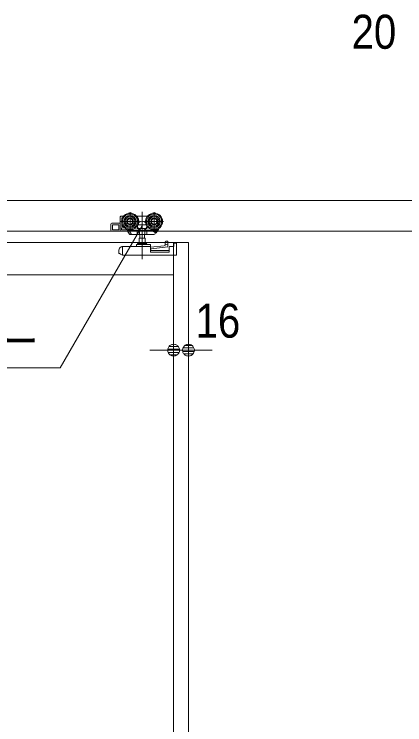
# Model space of a CAD drawing. Units: millimetres, scale not verified. Extents: x -6062 to 6062, y -3045 to 3045.
# Drawn here: x -2591 to -2171, y -214 to 551 of the extents above; entities that cross this region are included whole.
import ezdxf
from ezdxf.enums import TextEntityAlignment as Align

# ---------------------------------------------------------------- set-up
doc = ezdxf.new("R2010")
doc.units = ezdxf.units.MM
doc.header["$LTSCALE"] = 20
for name, color, linetype, lineweight in [('0-0_2寸法-3', 7, 'Continuous', 9), ('0-1_3一般', 7, 'Continuous', 9), ('0-4_0', 7, 'Continuous', 9), ('0-5_2寸法-2', 7, 'Continuous', 9)]:
    doc.layers.add(name, color=color, linetype=linetype, lineweight=lineweight)
doc.styles.add('ＭＳ ゴシック', font='')
doc.styles.add('ＭＳ Ｐゴシック', font='')
doc.styles.get('ＭＳ ゴシック').set_extended_font_data('MS Gothic')
doc.styles.get('ＭＳ Ｐゴシック').set_extended_font_data('MS PGothic')

# ---------------------------------------------------------------- blocks, each defined once
blk = doc.blocks.new('_Dot')
at = {"layer": '0-4_0'}
for p, q in [((-10, 0), (-20, 0)), ((9.78, 2), (-9.78, 2)), ((7.99, 6), (-7.99, 6)), ((9.16, -3.98), (-9.16, -3.98)), ((6, -7.98), (-6, -7.98))]:
    blk.add_line(p, q, dxfattribs=at)
for points in [[(10, 0), (9.92, 1.25), (9.69, 2.49), (9.3, 3.68), (8.76, 4.82), (8.09, 5.88), (7.29, 6.85), (6.37, 7.71), (5.36, 8.44), (4.26, 9.05), (3.09, 9.51), (1.87, 9.82), (0.63, 9.98), (-0.63, 9.98), (-1.87, 9.82), (-3.09, 9.51), (-4.26, 9.05), (-5.36, 8.44), (-6.37, 7.71), (-7.29, 6.85), (-8.09, 5.88), (-8.76, 4.82), (-9.3, 3.68), (-9.69, 2.49), (-9.92, 1.25), (-10, 0), (0, 0)], [(-10, 0), (-9.92, -1.25), (-9.69, -2.49), (-9.3, -3.68), (-8.76, -4.82), (-8.09, -5.88), (-7.29, -6.85), (-6.37, -7.71), (-5.36, -8.44), (-4.26, -9.05), (-3.09, -9.51), (-1.87, -9.82), (-0.63, -9.98), (0.63, -9.98), (1.87, -9.82), (3.09, -9.51), (4.26, -9.05), (5.36, -8.44), (6.37, -7.71), (7.29, -6.85), (8.09, -5.88), (8.76, -4.82), (9.3, -3.68), (9.69, -2.49), (9.92, -1.25), (10, 0), (0, 0)]]:
    blk.add_lwpolyline(points, close=True, dxfattribs=at)
blk = doc.blocks.new('グループ-88')
at = {"layer": '0-1_3一般'}
blk.add_line((13056.5, 7000), (-61863.5, 7000), dxfattribs=at)
blk = doc.blocks.new('グループ-89')
at = {"layer": '0-1_3一般'}
for p, q in [((-13578, 6750), (-13578, 6354)), ((-13318, 6758.4), (-13318, 5738.4)), ((-13058, 6750), (-13058, 6354)), ((-13788, 6352), (-13788, 6652)), ((-13720.5, 6662), (-13778, 6662)), ((-13756, 6622), (-13756, 6578.7)), ((-13739.2, 6632), (-13746, 6632)), ((-13418, 6662), (-13435.5, 6662)), ((-13418, 6659.3), (-13418, 6654.4)), ((-13418, 6654.4), (-13418, 6634.4)), ((-13200.5, 6662), (-13218, 6662)), ((-13218, 6654.4), (-13218, 6659.3)), ((-13218, 6634.4), (-13218, 6654.4)), ((-13988, 6492), (-13988, 6362)), ((-13968, 6512), (-13808, 6512)), ((-13821.6, 6372), (-13821.6, 6482)), ((-13776, 6552), (-13380, 6552)), ((-13756, 6525.2), (-13756, 6452)), ((-13746, 6442), (-13720.5, 6442)), ((-13427.8, 6452.4), (-13428, 6452.5)), ((-13256, 6552), (-12860, 6552)), ((-13218, 6398), (-13218, 6449.5)), ((-13208.2, 6452.4), (-13208, 6452.5)), ((-13788, 6342), (-13968, 6342)), ((-13788, 6352), (-13788, 6342)), ((-13788, 6342), (-13638.9, 6342)), ((-13758, 6412), (-13691.1, 6412)), ((-13638.9, 6342), (-13617, 6342)), ((-13628.9, 6342), (-13586.4, 6276.5)), ((-13615.1, 6375.8), (-13612.6, 6372)), ((-13606.1, 6362), (-13554.2, 6282)), ((-13600.7, 6362), (-13390, 6362)), ((-13428, 6398), (-13418, 6398)), ((-13421.9, 6362), (-13421.9, 6282)), ((-13374.3, 6371.5), (-13374.2, 6372)), ((-13374.2, 6282), (-13374.2, 6372)), ((-13261.8, 6372), (-13261.8, 6282)), ((-13246.5, 6362), (-13246, 6362)), ((-13246, 6362), (-12999.6, 6362)), ((-13218, 6398), (-13208, 6398)), ((-13214.1, 6362), (-13214.1, 6282)), ((-13117.8, 6362), (-13039.2, 6310.9)), ((-13046.7, 6281.1), (-13028.3, 6309.4)), ((-13006, 6362), (-13039.2, 6310.9)), ((-13038.8, 6311.1), (-13039.2, 6310.9)), ((-13028.3, 6309.4), (-12991.2, 6366.5)), ((-13014.4, 6303.3), (-13027, 6311.4)), ((-13014.4, 6303.3), (-12964.5, 6380.1)), ((-12991.2, 6366.5), (-12974.2, 6392.7)), ((-12964.5, 6380.1), (-12949, 6403.9)), ((-12952.5, 6406.1), (-12949, 6403.9)), ((-13542.2, 6272), (-13547.7, 6272)), ((-13542.2, 6272), (-13416, 6272)), ((-13416.3, 6272), (-13416, 6272)), ((-13416, 6272), (-13371.7, 6272)), ((-13381, 6080), (-13381, 6190)), ((-13381, 6190), (-13255, 6190)), ((-13371.9, 6272.1), (-13371.7, 6272)), ((-13371.7, 6272), (-13264.3, 6272)), ((-13367.5, 6190), (-13367.5, 6272)), ((-13268.5, 6272), (-13268.5, 6190)), ((-13264.1, 6272.1), (-13264.3, 6272)), ((-13264.3, 6272), (-13220, 6272)), ((-13255, 6190), (-13255, 6080)), ((-13220, 6272), (-13063.4, 6272)), ((-13219.7, 6272), (-13220, 6272)), ((-12802.4, 6124.7), (-12802, 6124.7)), ((-12802, 6124.7), (-12762.4, 6124.7)), ((-12762, 6124.4), (-12762, 6124.4)), ((-12320, 6100), (-36320, 6100)), ((-13757.4, 6008.7), (-13766.1, 6005.4)), ((-13757.4, 6008.7), (-13747.5, 6012.4)), ((-13739.7, 6015.3), (-13747.5, 6012.4)), ((-13738, 6006.3), (-13738, 6006)), ((-13738, 6006), (-13738, 5826)), ((-13148, 6016), (-13736.2, 6016)), ((-13438, 6046), (-13438, 6026)), ((-13371.3, 6056), (-13428, 6056)), ((-13230, 6080), (-13406, 6080)), ((-13371.3, 6056), (-13264.7, 6056)), ((-13148, 6056), (-13264.7, 6056)), ((-13138, 6026), (-13138, 6046)), ((-13138, 6026), (-13138, 6006)), ((-13138, 5888), (-13138, 6006)), ((-12822, 6092), (-12822, 6040.2)), ((-12814.6, 6118.6), (-12814.3, 6119.2)), ((-12738, 5888), (-12738, 5996)), ((-12718, 6016), (-12638, 6016)), ((-12640, -39740), (-12640, 6100)), ((-12640, 6100), (-12640, -40000)), ((-12638, 6016), (-12638, 6086)), ((-12576, 6074), (-12576, 5860)), ((-12320, -39740), (-12320, 6100)), ((-12320, 6100), (-12320, -40000)), ((-13792.6, 5860), (-13792.6, 5846.5)), ((-13792.6, 5846.5), (-13757.4, 5833.3)), ((-13738, 5826), (-13757.4, 5833.3)), ((-12578, 5826), (-13738, 5826)), ((-13138, 5926), (-12738, 5926)), ((-13138, 5888), (-12738, 5888)), ((-12640, 5400), (-36000, 5400))]:
    blk.add_line(p, q, dxfattribs=at)
for points in [[(-59990, 6340), (11350, 6340), (11350, 7000), (-59990, 7000)], [(-13958, 6372), (-13958, 6482), (-13818, 6482), (-13818, 6372)]]:
    blk.add_lwpolyline(points, close=True, dxfattribs=at)
for points in [[(-13218, 6659.3), (-13218, 6662), (-13418, 6662), (-13418, 6659.3)], [(-13418, 6449.5), (-13418.3, 6449.6), (-13418.5, 6449.7), (-13418.8, 6449.7), (-13419, 6449.8), (-13419.3, 6449.9), (-13419.5, 6449.9), (-13419.8, 6450), (-13420, 6450.1), (-13420.3, 6450.2), (-13420.5, 6450.2), (-13420.8, 6450.3), (-13421, 6450.4), (-13421.3, 6450.5), (-13421.5, 6450.5), (-13421.8, 6450.6), (-13422, 6450.7), (-13422.3, 6450.8), (-13422.5, 6450.8), (-13422.8, 6450.9), (-13423, 6451), (-13423.3, 6451.1), (-13423.5, 6451.1), (-13423.8, 6451.2), (-13424, 6451.3), (-13424.3, 6451.4), (-13424.5, 6451.4), (-13424.8, 6451.5), (-13425, 6451.6), (-13425.3, 6451.7), (-13425.5, 6451.7), (-13425.8, 6451.8), (-13426, 6451.9), (-13426.3, 6452), (-13426.5, 6452), (-13426.8, 6452.1), (-13427, 6452.2), (-13427.3, 6452.3), (-13427.5, 6452.3), (-13427.8, 6452.4)], [(-13418, 6449.5), (-13418, 6398), (-13218, 6398)], [(-13218, 6449.5), (-13217.7, 6449.6), (-13217.5, 6449.7), (-13217.2, 6449.7), (-13217, 6449.8), (-13216.7, 6449.9), (-13216.5, 6449.9), (-13216.2, 6450), (-13216, 6450.1), (-13215.7, 6450.2), (-13215.5, 6450.2), (-13215.2, 6450.3), (-13215, 6450.4), (-13214.7, 6450.5), (-13214.5, 6450.5), (-13214.2, 6450.6), (-13214, 6450.7), (-13213.7, 6450.8), (-13213.5, 6450.8), (-13213.2, 6450.9), (-13213, 6451), (-13212.7, 6451.1), (-13212.5, 6451.1), (-13212.2, 6451.2), (-13212, 6451.3), (-13211.7, 6451.4), (-13211.5, 6451.4), (-13211.2, 6451.5), (-13211, 6451.6), (-13210.7, 6451.7), (-13210.5, 6451.7), (-13210.2, 6451.8), (-13210, 6451.9), (-13209.7, 6452), (-13209.5, 6452), (-13209.2, 6452.1), (-13209, 6452.2), (-13208.7, 6452.3), (-13208.5, 6452.3), (-13208.2, 6452.4)], [(-13661.8, 6392.7), (-13648.4, 6372), (-13758, 6372), (-13758, 6412)], [(-13628.9, 6352), (-13628.9, 6362), (-13606.1, 6362), (-13612.6, 6372)], [(-13578, 6272), (-13547.7, 6272), (-13554.2, 6282)], [(-13421.9, 6282), (-13421.9, 6281.7), (-13421.9, 6281.3), (-13421.8, 6281), (-13421.8, 6280.7), (-13421.7, 6280.4), (-13421.7, 6280.1), (-13421.6, 6279.8), (-13421.6, 6279.4), (-13421.5, 6279.1), (-13421.4, 6278.8), (-13421.4, 6278.5), (-13421.3, 6278.2), (-13421.2, 6277.9), (-13421.1, 6277.6), (-13421, 6277.3), (-13420.9, 6276.9), (-13420.8, 6276.6), (-13420.7, 6276.3), (-13420.6, 6276), (-13420.4, 6275.7), (-13420.3, 6275.4), (-13420.2, 6275.1), (-13420, 6274.8), (-13419.8, 6274.6), (-13419.7, 6274.3), (-13419.5, 6274.1), (-13419.3, 6273.8), (-13419.1, 6273.6), (-13418.9, 6273.4), (-13418.7, 6273.2), (-13418.5, 6273), (-13418.2, 6272.9), (-13418, 6272.7), (-13417.7, 6272.6), (-13417.5, 6272.4), (-13417.2, 6272.3), (-13416.9, 6272.2), (-13416.6, 6272.1), (-13416.3, 6272)], [(-13390, 6362), (-13389.5, 6362), (-13389, 6362), (-13388.5, 6362.1), (-13388, 6362.1), (-13387.5, 6362.2), (-13387, 6362.3), (-13386.4, 6362.4), (-13385.9, 6362.5), (-13385.4, 6362.6), (-13384.9, 6362.7), (-13384.4, 6362.8), (-13383.9, 6363), (-13383.4, 6363.1), (-13382.9, 6363.3), (-13382.4, 6363.5), (-13381.9, 6363.7), (-13381.3, 6363.9), (-13380.8, 6364.1), (-13380.3, 6364.3), (-13379.8, 6364.5), (-13379.3, 6364.8), (-13378.8, 6365), (-13378.4, 6365.3), (-13377.9, 6365.6), (-13377.5, 6365.9), (-13377.1, 6366.2), (-13376.8, 6366.5), (-13376.4, 6366.9), (-13376.1, 6367.2), (-13375.8, 6367.6), (-13375.6, 6368), (-13375.3, 6368.4), (-13375.1, 6368.8), (-13374.9, 6369.2), (-13374.8, 6369.6), (-13374.6, 6370.1), (-13374.5, 6370.5), (-13374.4, 6371), (-13374.3, 6371.5)], [(-13374.2, 6282), (-13374.2, 6281.7), (-13374.2, 6281.4), (-13374.2, 6281.2), (-13374.2, 6280.9), (-13374.2, 6280.6), (-13374.2, 6280.3), (-13374.2, 6280.1), (-13374.2, 6279.8), (-13374.2, 6279.5), (-13374.2, 6279.2), (-13374.2, 6278.9), (-13374.2, 6278.7), (-13374.2, 6278.4), (-13374.2, 6278.1), (-13374.1, 6277.8), (-13374.1, 6277.5), (-13374.1, 6277.2), (-13374.1, 6276.9), (-13374.1, 6276.7), (-13374.1, 6276.4), (-13374.1, 6276.1), (-13374.1, 6275.8), (-13374, 6275.5), (-13374, 6275.3), (-13373.9, 6275), (-13373.9, 6274.7), (-13373.8, 6274.5), (-13373.7, 6274.3), (-13373.6, 6274), (-13373.5, 6273.8), (-13373.3, 6273.6), (-13373.2, 6273.4), (-13373, 6273.2), (-13372.9, 6273), (-13372.7, 6272.8), (-13372.5, 6272.6), (-13372.3, 6272.4), (-13372.1, 6272.3), (-13371.9, 6272.1)], [(-13261.8, 6282), (-13261.8, 6281.7), (-13261.8, 6281.4), (-13261.8, 6281.2), (-13261.8, 6280.9), (-13261.8, 6280.6), (-13261.8, 6280.3), (-13261.8, 6280.1), (-13261.8, 6279.8), (-13261.8, 6279.5), (-13261.8, 6279.2), (-13261.8, 6278.9), (-13261.8, 6278.7), (-13261.8, 6278.4), (-13261.8, 6278.1), (-13261.9, 6277.8), (-13261.9, 6277.5), (-13261.9, 6277.2), (-13261.9, 6276.9), (-13261.9, 6276.7), (-13261.9, 6276.4), (-13261.9, 6276.1), (-13261.9, 6275.8), (-13262, 6275.5), (-13262, 6275.3), (-13262.1, 6275), (-13262.1, 6274.7), (-13262.2, 6274.5), (-13262.3, 6274.3), (-13262.4, 6274), (-13262.5, 6273.8), (-13262.7, 6273.6), (-13262.8, 6273.4), (-13263, 6273.2), (-13263.1, 6273), (-13263.3, 6272.8), (-13263.5, 6272.6), (-13263.7, 6272.4), (-13263.9, 6272.3), (-13264.1, 6272.1)], [(-13261.8, 6372), (-13261.7, 6371.5), (-13261.6, 6371), (-13261.5, 6370.5), (-13261.4, 6370.1), (-13261.2, 6369.6), (-13261.1, 6369.2), (-13260.9, 6368.8), (-13260.7, 6368.4), (-13260.4, 6368), (-13260.2, 6367.6), (-13259.9, 6367.2), (-13259.6, 6366.9), (-13259.2, 6366.5), (-13258.9, 6366.2), (-13258.5, 6365.9), (-13258.1, 6365.6), (-13257.6, 6365.3), (-13257.2, 6365), (-13256.7, 6364.8), (-13256.2, 6364.5), (-13255.7, 6364.3), (-13255.2, 6364.1), (-13254.7, 6363.9), (-13254.1, 6363.7), (-13253.6, 6363.5), (-13253.1, 6363.3), (-13252.6, 6363.1), (-13252.1, 6363), (-13251.6, 6362.8), (-13251.1, 6362.7), (-13250.6, 6362.6), (-13250.1, 6362.5), (-13249.6, 6362.4), (-13249, 6362.3), (-13248.5, 6362.2), (-13248, 6362.1), (-13247.5, 6362.1), (-13247, 6362), (-13246.5, 6362)], [(-13214.1, 6282), (-13214.1, 6281.7), (-13214.1, 6281.3), (-13214.2, 6281), (-13214.2, 6280.7), (-13214.3, 6280.4), (-13214.3, 6280.1), (-13214.4, 6279.8), (-13214.4, 6279.4), (-13214.5, 6279.1), (-13214.6, 6278.8), (-13214.6, 6278.5), (-13214.7, 6278.2), (-13214.8, 6277.9), (-13214.9, 6277.6), (-13215, 6277.3), (-13215.1, 6276.9), (-13215.2, 6276.6), (-13215.3, 6276.3), (-13215.4, 6276), (-13215.6, 6275.7), (-13215.7, 6275.4), (-13215.8, 6275.1), (-13216, 6274.8), (-13216.2, 6274.6), (-13216.3, 6274.3), (-13216.5, 6274.1), (-13216.7, 6273.8), (-13216.9, 6273.6), (-13217.1, 6273.4), (-13217.3, 6273.2), (-13217.5, 6273), (-13217.8, 6272.9), (-13218, 6272.7), (-13218.3, 6272.6), (-13218.5, 6272.4), (-13218.8, 6272.3), (-13219.1, 6272.2), (-13219.4, 6272.1), (-13219.7, 6272)], [(-13028.3, 6309.4), (-13028.1, 6309.7), (-13028, 6310), (-13027.9, 6310.2), (-13027.8, 6310.5), (-13027.8, 6310.7), (-13027.8, 6311), (-13027.8, 6311.2), (-13027.8, 6311.4), (-13027.9, 6311.5), (-13028, 6311.7), (-13028.2, 6311.8), (-13028.4, 6312), (-13028.6, 6312.1), (-13028.9, 6312.2), (-13029.2, 6312.2), (-13029.5, 6312.3), (-13029.8, 6312.3), (-13030.2, 6312.4), (-13030.6, 6312.4), (-13031.1, 6312.4), (-13031.5, 6312.3), (-13032, 6312.3), (-13032.5, 6312.3), (-13032.9, 6312.2), (-13033.3, 6312.2), (-13033.8, 6312.1), (-13034.2, 6312.1), (-13034.6, 6312), (-13035, 6312), (-13035.4, 6311.9), (-13035.8, 6311.8), (-13036.2, 6311.8), (-13036.6, 6311.7), (-13037, 6311.6), (-13037.4, 6311.5), (-13037.8, 6311.4), (-13038.1, 6311.3), (-13038.5, 6311.2), (-13038.8, 6311.1)], [(-12814.2, 6119.2), (-12814.1, 6119.5), (-12813.9, 6119.8), (-12813.7, 6120.1), (-12813.5, 6120.4), (-12813.3, 6120.6), (-12813.1, 6120.9), (-12812.9, 6121.1), (-12812.7, 6121.4), (-12812.4, 6121.6), (-12812.2, 6121.8), (-12811.9, 6122), (-12811.7, 6122.2), (-12811.4, 6122.4), (-12811.1, 6122.6), (-12810.8, 6122.8), (-12810.5, 6122.9), (-12810.1, 6123.1), (-12809.8, 6123.2), (-12809.5, 6123.3), (-12809.1, 6123.4), (-12808.7, 6123.5), (-12808.4, 6123.6), (-12808, 6123.7), (-12807.7, 6123.8), (-12807.3, 6123.9), (-12807, 6124), (-12806.6, 6124.1), (-12806.2, 6124.2), (-12805.9, 6124.2), (-12805.5, 6124.3), (-12805.2, 6124.3), (-12804.8, 6124.4), (-12804.5, 6124.5), (-12804.1, 6124.5), (-12803.8, 6124.5), (-12803.4, 6124.6), (-12803.1, 6124.6), (-12802.7, 6124.6), (-12802.4, 6124.7)], [(-12762.4, 6124.7), (-12762.3, 6124.7), (-12762.3, 6124.7), (-12762.3, 6124.7), (-12762.3, 6124.7), (-12762.3, 6124.7), (-12762.3, 6124.7), (-12762.3, 6124.7), (-12762.3, 6124.7), (-12762.2, 6124.7), (-12762.2, 6124.7), (-12762.2, 6124.7), (-12762.2, 6124.6), (-12762.2, 6124.6), (-12762.2, 6124.6), (-12762.2, 6124.6), (-12762.2, 6124.6), (-12762.2, 6124.6), (-12762.1, 6124.6), (-12762.1, 6124.6), (-12762.1, 6124.6), (-12762.1, 6124.6), (-12762.1, 6124.6), (-12762.1, 6124.6), (-12762.1, 6124.6), (-12762.1, 6124.6), (-12762.1, 6124.5), (-12762.1, 6124.5), (-12762.1, 6124.5), (-12762, 6124.5), (-12762, 6124.5), (-12762, 6124.5), (-12762, 6124.5), (-12762, 6124.5), (-12762, 6124.5), (-12762, 6124.4), (-12762, 6124.4), (-12762, 6124.4), (-12762, 6124.4), (-12762, 6124.4)], [(-12762, 6062.3), (-12762, 6116), (-12762, 6122.8), (-12762, 6124.4)], [(-13747.5, 6012.4), (-13747.2, 6012.3), (-13746.9, 6012.2), (-13746.6, 6012.1), (-13746.3, 6012), (-13746, 6012), (-13745.7, 6011.8), (-13745.4, 6011.7), (-13745.1, 6011.6), (-13744.8, 6011.5), (-13744.5, 6011.4), (-13744.2, 6011.3), (-13743.9, 6011.2), (-13743.6, 6011.1), (-13743.3, 6011), (-13743, 6010.9), (-13742.7, 6010.7), (-13742.4, 6010.6), (-13742.1, 6010.5), (-13741.8, 6010.4), (-13741.5, 6010.2), (-13741.2, 6010.1), (-13740.9, 6010), (-13740.6, 6009.8), (-13740.4, 6009.7), (-13740.1, 6009.5), (-13739.9, 6009.3), (-13739.6, 6009.2), (-13739.4, 6009), (-13739.2, 6008.8), (-13739.1, 6008.5), (-13738.9, 6008.3), (-13738.7, 6008.1), (-13738.6, 6007.9), (-13738.5, 6007.6), (-13738.4, 6007.4), (-13738.3, 6007.1), (-13738.2, 6006.8), (-13738.1, 6006.6), (-13738, 6006.3)], [(-12792, 6059.1), (-12842, 6027.6), (-13138, 5996)], [(-13120.1, 5963.7), (-12762, 6002), (-12762, 6062.3), (-12792, 6059.1)], [(-12821.9, 6092.1), (-12821.9, 6092.8), (-12821.8, 6093.5), (-12821.8, 6094.2), (-12821.8, 6094.9), (-12821.7, 6095.6), (-12821.7, 6096.3), (-12821.6, 6097), (-12821.6, 6097.8), (-12821.5, 6098.5), (-12821.4, 6099.2), (-12821.3, 6099.9), (-12821.2, 6100.6), (-12821, 6101.3), (-12820.9, 6102), (-12820.7, 6102.7), (-12820.6, 6103.4), (-12820.4, 6104), (-12820.2, 6104.7), (-12820.1, 6105.4), (-12819.9, 6106.1), (-12819.7, 6106.8), (-12819.4, 6107.5), (-12819.2, 6108.2), (-12819, 6108.9), (-12818.7, 6109.5), (-12818.5, 6110.2), (-12818.3, 6110.9), (-12818, 6111.5), (-12817.7, 6112.2), (-12817.4, 6112.8), (-12817.2, 6113.5), (-12816.9, 6114.1), (-12816.6, 6114.8), (-12816.3, 6115.4), (-12815.9, 6116.1), (-12815.6, 6116.7), (-12815.3, 6117.3), (-12815, 6118), (-12814.6, 6118.6)], [(-12578, 5826), (-12578, 6086), (-12638, 6086)], [(-12576, 6074), (-12576, 6084), (-12578, 6084)], [(-13818, 5930.5), (-13818, 5860), (-13792.6, 5860)], [(-12576, 5860), (-12576.6, 5853.7), (-12578, 5848.8)]]:
    blk.add_lwpolyline(points, dxfattribs=at)
for centre, radius in [((-13578, 6552), 180), ((-13058, 6552), 180), ((-13578, 6552), 160), ((-13578, 6552), 130), ((-13578, 6552), 126), ((-13578, 6552), 104), ((-13578, 6552), 74), ((-13578, 6552), 60), ((-13058, 6552), 160), ((-13058, 6552), 130), ((-13058, 6552), 126), ((-13058, 6552), 104), ((-13058, 6552), 74), ((-13058, 6552), 60)]:
    blk.add_circle(centre, radius, dxfattribs=at)
for centre, radius, start, end in [((-13778, 6652), 10, 90, 180), ((-13746, 6622), 10, 90, 180), ((-13578, 6552), 190, 327.3631, 32.6369), ((-13058, 6552), 190, 147.3631, 212.6369), ((-13968, 6492), 20, 90, 180), ((-13808, 6532), 20, 270, 0), ((-13736, 6462), 20, 180, 270), ((-13746, 6452), 10, 180, 270), ((-13968, 6362), 20, 180, 270), ((-13638.9, 6352), 10, 270, 0), ((-13600.7, 6372), 10, 213, 270), ((-13578, 6282), 10, 213, 270), ((-13542.2, 6282), 10, 213, 270), ((-13063.4, 6292), 20, 270, 327), ((-12999.6, 6372), 10, 270, 327), ((-13738, 5930.5), 80, 110.55605, 180), ((-13736.2, 6006), 10, 90, 110.55605), ((-13448, 6026), 10, 270, 0), ((-13428, 6046), 10, 90, 180), ((-13406, 6068), 12, 90, 180), ((-13406, 6068), 12, 180, 270), ((-13230, 6068), 12, 0, 90), ((-13230, 6068), 12, 270, 0), ((-13148, 6046), 10, 0, 90), ((-13148, 6006), 10, 0, 90), ((-12718, 5996), 20, 90, 180), ((-13118, 5943.8), 20, 96.10164, 180)]:
    blk.add_arc(centre, radius, start, end, dxfattribs=at)
blk = doc.blocks.new('グループ-90')
at = {"layer": '0-1_3一般'}
for name in ['グループ-88', 'グループ-89']:
    blk.add_blockref(name, (0, 0), dxfattribs=at)

msp = doc.modelspace()

# ---------------------------------------------------------------- linework, layer by layer
at = {"layer": '0-0_2寸法-3'}
for p, q in [((-2448.51, 323.83), (-2458.29, 323.83)), ((-2453.23, 327.83), (-2453.57, 327.83)), ((-2453.23, 327.83), (-2453.57, 327.83)), ((-2449.4, 319.83), (-2457.4, 319.83))]:
    msp.add_line(p, q, dxfattribs=at)
msp.add_lwpolyline([(-2767.56, 170), (-2541.64, 170), (-2453.4, 322.84)], dxfattribs=at)
msp.add_circle((-2453.4, 322.84), 5.01, dxfattribs=at)
msp.add_circle((-2453.4, 322.84), 5.01, dxfattribs=at)
at = {"layer": '0-5_2寸法-2'}
for p, q in [((-2419.5, 208), (-2419.5, 209)), ((-2403.5, 209), (-2403.3, 209)), ((-2432.21, 189), (-2444.92, 189)), ((-2403.5, 189), (-2419.5, 189)), ((-2390.79, 189), (-2378.08, 189))]:
    msp.add_line(p, q, dxfattribs=at)

# ---------------------------------------------------------------- block references
at = {"layer": '0-1_3一般', "xscale": 0.05, "yscale": 0.05}
msp.add_blockref('グループ-90', (-1787.5, 0), dxfattribs=at)
at = {"layer": '0-5_2寸法-2', "xscale": 0.6356201, "yscale": 0.6356201}
msp.add_blockref('_Dot', (-2419.5, 189), dxfattribs=at)
at = {"layer": '0-5_2寸法-2', "xscale": 0.6356201, "yscale": 0.6356201, "rotation": 180}
msp.add_blockref('_Dot', (-2403.5, 189), dxfattribs=at)

# ---------------------------------------------------------------- texts
at = {"layer": '0-0_2寸法-3', "style": 'ＭＳ ゴシック', "width": 0.9}
msp.add_text('上ランナー', height=32.55, dxfattribs=at).set_placement((-2764.52, 172.77), align=Align.BOTTOM_LEFT)
at = {"layer": '0-5_2寸法-2', "style": 'ＭＳ Ｐゴシック', "width": 0.9}
for s, p in [('20', (-2227.98, 502.48)), ('16', (-2395.82, 191.48))]:
    msp.add_text(s, height=36.66, dxfattribs=at).set_placement(p, align=Align.BOTTOM_LEFT)

doc.saveas('drawing.dxf')
